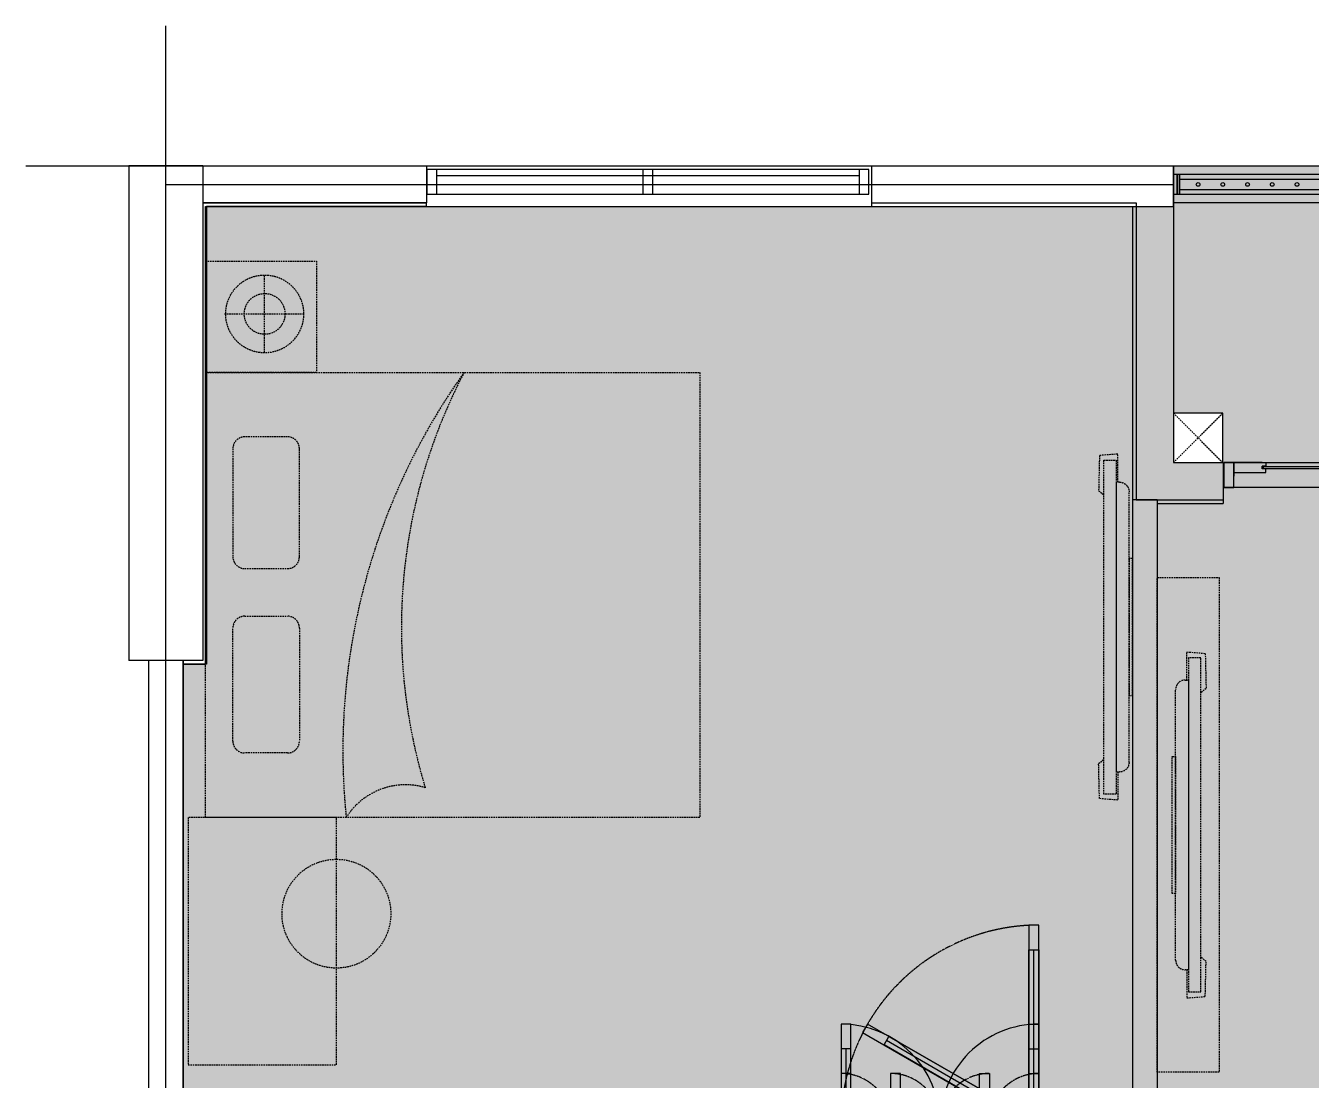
# Model space of a CAD drawing. Extents: x -523 to 13143, y -735 to 8898.
# Drawn here: x -523 to 4676, y 4634 to 8898 of the extents above; entities that cross this region are included whole.
import ezdxf

# ---------------------------------------------------------------- set-up
doc = ezdxf.new("R2010")
doc.units = 0
doc.linetypes.add('3PN_B$0$Z1_CH-TDH$0$CH-B1L', pattern=[0.375, 0.25, -0.125])
doc.linetypes.add('HIDDEN', pattern=[9.525, 6.35, -3.175])
doc.layers.get('0').update_dxf_attribs({"color": 231, "linetype": 'CONTINUOUS'})
doc.layers.get('DEFPOINTS').update_dxf_attribs({"color": 191, "linetype": 'CONTINUOUS'})
for name, color, linetype in [('A-AREA-SPACE', 130, 'CONTINUOUS'), ('A-AREA-WALL-CENTER', 210, 'CONTINUOUS'), ('A-CONC', 2, 'CONTINUOUS'), ('A-DOOR', 142, 'CONTINUOUS'), ('A-FNSH', 253, 'CONTINUOUS'), ('A-FURN', 251, 'CONTINUOUS'), ('A-GLAZ', 141, 'CONTINUOUS'), ('A-HIDD', 45, 'HIDDEN'), ('A-PATT', 252, 'CONTINUOUS'), ('A-RAIL', 153, 'CONTINUOUS'), ('A-WALL-INT', 31, 'CONTINUOUS')]:
    doc.layers.add(name, color=color, linetype=linetype)

# ---------------------------------------------------------------- blocks, each defined once
blk = doc.blocks.new('*U72')
at = {"layer": 'A-CONC', "linetype": 'CONTINUOUS'}
for p, q in [((193.4, 8331.1), (-106.6, 8331.1)), ((193.4, 6331.1), (-106.6, 6331.1))]:
    blk.add_line(p, q, dxfattribs=at)
at = {"layer": 'A-CONC'}
for p, q in [((-106.6, 8331.1), (-106.6, 6331.1)), ((193.4, 8331.1), (193.4, 6331.1))]:
    blk.add_line(p, q, dxfattribs=at)
blk = doc.blocks.new('*U73')
at = {"layer": 'A-AREA-WALL-CENTER', "linetype": 'CONTINUOUS'}
for p, q in [((193.4, 8331.1), (193.4, 8181.1)), ((1097.4, 8331.1), (1097.4, 8181.1))]:
    blk.add_line(p, q, dxfattribs=at)
at = {"layer": 'A-AREA-WALL-CENTER'}
for p, q in [((193.4, 8331.1), (1097.4, 8331.1)), ((193.4, 8181.1), (1097.4, 8181.1))]:
    blk.add_line(p, q, dxfattribs=at)
blk = doc.blocks.new('*U78')
at = {"layer": 'A-AREA-WALL-CENTER', "linetype": 'CONTINUOUS'}
for p, q in [((2897.4, 8331.1), (2897.4, 8181.1)), ((4319.6, 7131.1), (4319.6, 6981.1))]:
    blk.add_line(p, q, dxfattribs=at)
at = {"layer": 'A-AREA-WALL-CENTER'}
for p, q in [((2897.4, 8331.1), (4118.6, 8331.1)), ((4118.6, 8331.1), (4118.6, 7131.1)), ((2897.4, 8181.1), (3968.6, 8181.1)), ((3968.6, 8181.1), (3968.6, 6981.1)), ((4118.6, 7131.1), (4319.6, 7131.1)), ((3968.6, 6981.1), (4319.6, 6981.1))]:
    blk.add_line(p, q, dxfattribs=at)
blk = doc.blocks.new('*U81')
at = {"layer": 'A-WALL-INT', "linetype": 'CONTINUOUS'}
for p, q in [((4053.6, 6981.1), (3953.6, 6981.1)), ((3629.6, 4331.1), (3629.6, 4431.1))]:
    blk.add_line(p, q, dxfattribs=at)
at = {"layer": 'A-WALL-INT'}
for p, q in [((3953.6, 6981.1), (3953.6, 4431.1)), ((4053.6, 6981.1), (4053.6, 4331.1)), ((3953.6, 4431.1), (3629.6, 4431.1)), ((4053.6, 4331.1), (3629.6, 4331.1))]:
    blk.add_line(p, q, dxfattribs=at)
blk = doc.blocks.new('*U90')
at = {"layer": 'A-WALL-INT', "linetype": 'CONTINUOUS'}
for p, q in [((113.4, 6331.1), (-26.6, 6331.1)), ((113.4, 1831.1), (-26.6, 1831.1))]:
    blk.add_line(p, q, dxfattribs=at)
at = {"layer": 'A-WALL-INT'}
for p, q in [((-26.6, 6331.1), (-26.6, 1831.1)), ((113.4, 6331.1), (113.4, 1831.1))]:
    blk.add_line(p, q, dxfattribs=at)
blk = doc.blocks.new('*U101')
at = {"layer": 'A-FNSH'}
for p, q in [((1097.4, 8181.1), (193.4, 8181.1)), ((193.4, 8181.1), (193.4, 6331.1)), ((1097.4, 8166.1), (208.4, 8166.1)), ((208.4, 8166.1), (208.4, 6316.1)), ((193.4, 6331.1), (113.4, 6331.1)), ((208.4, 6316.1), (113.4, 6316.1))]:
    blk.add_line(p, q, dxfattribs=at)
at = {"layer": 'A-FNSH', "linetype": 'CONTINUOUS'}
for p, q in [((1097.4, 8166.1), (1097.4, 8181.1)), ((113.4, 6316.1), (113.4, 6331.1))]:
    blk.add_line(p, q, dxfattribs=at)
blk = doc.blocks.new('*U102')
at = {"layer": 'A-FNSH', "linetype": 'CONTINUOUS'}
for p, q in [((2897.4, 8181.1), (2897.4, 8166.1)), ((3968.6, 6981.1), (3953.6, 6981.1))]:
    blk.add_line(p, q, dxfattribs=at)
at = {"layer": 'A-FNSH'}
for p, q in [((2897.4, 8181.1), (3968.6, 8181.1)), ((2897.4, 8166.1), (3953.6, 8166.1)), ((3953.6, 8166.1), (3953.6, 6981.1)), ((3968.6, 8181.1), (3968.6, 6981.1))]:
    blk.add_line(p, q, dxfattribs=at)
blk = doc.blocks.new('*U103')
at = {"layer": 'A-FNSH', "linetype": 'CONTINUOUS'}
for p, q in [((4053.6, 6981.1), (4053.6, 6966.1)), ((4319.6, 6981.1), (4319.6, 6966.1))]:
    blk.add_line(p, q, dxfattribs=at)
at = {"layer": 'A-FNSH'}
for p, q in [((4053.6, 6981.1), (4319.6, 6981.1)), ((4053.6, 6966.1), (4319.6, 6966.1))]:
    blk.add_line(p, q, dxfattribs=at)
blk = doc.blocks.new('*U68')
for p, q in [((40, 75), (874, 75)), ((40, 75), (1748.1, 75)), ((914, 75), (1748.1, 75))]:
    blk.add_line(p, q)
for points in [[(0, 100), (40, 100), (40, 0), (0, 0)], [(0, 100), (1788.1, 100), (1788.1, 0), (0, 0)], [(874, 100), (914, 100), (914, 0), (874, 0)], [(1748.1, 100), (1788.1, 100), (1788.1, 0), (1748.1, 0)]]:
    blk.add_lwpolyline(points, close=True)
blk = doc.blocks.new('*U5')
at = {"color": 250}
blk.add_line((146.6, -32.7), (666.2, -332.7), dxfattribs=at)
for p, q in [((90, -100), (50, -100)), ((70, -100), (70, -100)), ((270, -100), (270, -100)), ((630, -100), (630, -100)), ((810, -100), (850, -100)), ((830, -100), (830, -100)), ((90, -300), (50, -300)), ((810, -300), (850, -300))]:
    blk.add_line(p, q)
at = {"color": 251}
for p, q in [((70, -100), (70, -300)), ((70, -100), (70, -700)), ((830, -100), (830, -300))]:
    blk.add_line(p, q, dxfattribs=at)
for points in [[(0, 130), (60, 130), (60, 40), (50, 40), (50, 0), (0, 0)], [(900, 130), (840, 130), (840, 40), (850, 40), (850, 0), (900, 0)], [(50, 0), (742.8, -400), (762.8, -365.4), (70, 34.6)], [(50, 0), (90, 0), (90, -400), (50, -400)], [(50, 0), (50, -800), (90, -800), (90, 0)], [(50, 0), (90, 0), (90, -200), (50, -200)], [(250, 0), (290, 0), (290, -200), (250, -200)], [(650, 0), (610, 0), (610, -200), (650, -200)], [(850, 0), (810, 0), (810, -400), (850, -400)], [(850, 0), (810, 0), (810, -200), (850, -200)], [(136.6, -50), (156.6, -15.4), (676.2, -315.4), (656.2, -350)], [(50, -100), (90, -100), (90, -700), (50, -700)], [(50, -100), (90, -100), (90, -100), (50, -100)], [(250, -100), (290, -100), (290, -100), (250, -100)], [(610, -100), (650, -100), (650, -100), (610, -100)], [(810, -100), (850, -100), (850, -100), (810, -100)]]:
    blk.add_lwpolyline(points, close=True)
for centre, start, end in [((50, 0), 270, 0), ((850, 0), 180, 270)]:
    blk.add_arc(centre, 400, start, end, dxfattribs=at)
at = {"color": 0, "linetype": '3PN_B$0$Z1_CH-TDH$0$CH-B1L'}
blk.add_arc((50, 0), 800, 270, 0, dxfattribs=at)
at = {"linetype": '3PN_B$0$Z1_CH-TDH$0$CH-B1L'}
for centre, start, end in [((50, 0), 270, 0), ((250, 0), 270, 0), ((650, 0), 180, 270), ((850, 0), 180, 270)]:
    blk.add_arc(centre, 200, start, end, dxfattribs=at)
at = {"color": 250, "linetype": '3PN_B$0$Z1_CH-TDH$0$CH-B1L'}
blk.add_arc((50, 0), 800, 324.9505, 0, dxfattribs=at)
blk = doc.blocks.new('250602-MB_CO_CAU_CÃN_HO_X1')
blk.add_circle((0, 0), 7.5)
blk = doc.blocks.new('*U61')
at = {"layer": 'A-RAIL'}
for points in [[(0, -10), (4374.8, -10), (4374.8, -160), (0, -160)], [(0, -125), (15, -125), (15, -45), (0, -45)], [(15, -125), (25, -125), (25, -45), (15, -45)], [(25, -45), (25, -125), (4349.8, -125), (4349.8, -45)], [(4359.8, -125), (4349.8, -125), (4349.8, -45), (4359.8, -45)], [(4374.8, -125), (4359.8, -125), (4359.8, -45), (4374.8, -45)], [(25, -65), (25, -105), (4349.8, -105), (4349.8, -65)]]:
    blk.add_lwpolyline(points, close=True, dxfattribs=at)
for p in [(100, -85), (200, -85), (300, -85), (400, -85), (500, -85), (600, -85), (700, -85), (800, -85), (900, -85), (1000, -85), (1100, -85), (1200, -85), (1300, -85), (1400, -85), (1500, -85), (1600, -85), (1700, -85), (1800, -85), (1900, -85), (2000, -85), (2100, -85), (2200, -85), (2300, -85), (2400, -85), (2500, -85), (2600, -85), (2700, -85), (2800, -85), (2900, -85), (3000, -85), (3100, -85), (3200, -85), (3300, -85), (3400, -85), (3500, -85), (3600, -85), (3700, -85), (3800, -85), (3900, -85), (4000, -85), (4100, -85), (4200, -85), (4300, -85)]:
    blk.add_blockref('250602-MB_CO_CAU_CÃN_HO_X1', p, dxfattribs=at)
blk = doc.blocks.new('*U21')
for p, q in [((1372.6, 60.5), (1372.6, 69.5)), ((577.6, 15.5), (577.6, 24.5))]:
    blk.add_line(p, q)
blk.add_lwpolyline([(419.4, 0), (2219.4, 0), (2219.4, 100), (419.4, 100)], close=True)
for points in [[(459.4, 54.5), (459.4, 0), (419.4, 0), (419.4, 100), (459.4, 100), (459.4, 0), (459.4, 0), (459.4, 54.5)], [(1384.4, 45), (1254.4, 45), (1254.4, 45), (1254.4, 45), (1254.4, 85), (1369.4, 85), (1376.4, 85), (1384.4, 85), (1384.4, 70), (1369.4, 70), (1369.4, 60), (1384.4, 60), (1384.4, 45)], [(1372.6, 60.5), (2061.4, 60.5), (2061.4, 69.5), (1372.6, 69.5)], [(2179.4, 45), (2179.4, 45), (2179.4, 85), (2064.9, 85), (2057.9, 85), (2049.9, 85), (2049.9, 70), (2064.9, 70), (2064.9, 60)], [(2064.9, 60), (2049.9, 60), (2049.9, 45), (2179.4, 45), (2179.4, 45), (2179.4, 45), (2179.4, 45)], [(2179.4, 54.5), (2179.4, 0), (2219.4, 0), (2219.4, 100), (2179.4, 100), (2179.4, 0), (2179.4, 0), (2179.4, 54.5)], [(574.4, 0), (459.4, 0), (459.4, 10), (459.4, 10), (459.4, 40), (574.4, 40), (581.4, 40), (589.4, 40), (589.4, 25), (574.4, 25), (574.4, 15)], [(574.4, 0), (581.4, 0), (589.4, 0), (589.4, 15), (574.4, 15)], [(577.6, 15.5), (1265.9, 15.5), (1265.9, 24.5), (577.6, 24.5)], [(1254.4, 0), (1384.4, 0), (1384.4, 0), (1384.4, 0), (1384.4, 40), (1269.4, 40), (1262.4, 40), (1254.4, 40), (1254.4, 25), (1269.4, 25), (1269.4, 15), (1254.4, 15), (1254.4, 0)]]:
    blk.add_lwpolyline(points)
blk = doc.blocks.new('S1_GIUONG_2000X1800')
at = {"linetype": 'HIDDEN'}
for p, q in [((332.5, 1539.1), (159.2, 1539.1)), ((111.4, 1491.3), (111.4, 1054.5)), ((380.4, 1054.5), (380.4, 1491.3)), ((159.2, 1006.7), (332.5, 1006.7)), ((159.2, 814), (332.5, 814)), ((111.4, 308.7), (111.4, 766.1)), ((380.4, 766.1), (380.4, 308.7)), ((332.5, 260.9), (159.2, 260.9))]:
    blk.add_line(p, q, dxfattribs=at)
blk.add_lwpolyline([(2000, 1800), (2000, 0), (0, 0), (0, 1800), (2000, 1800)], dxfattribs=at)
for centre, radius, start, end in [((3190.5, 268.7), 2634.4, 144.4608, 185.8547), ((3015.1, 768.5), 2222.2, 152.3435, 196.9556), ((159.2, 1491.3), 47.8, 90, 180), ((332.5, 1491.3), 47.8, 0, 90), ((159.2, 1054.5), 47.8, 180, 270), ((332.5, 1054.5), 47.8, 270, 0), ((159.2, 766.1), 47.8, 90, 180), ((332.5, 766.1), 47.8, 0, 90), ((159.2, 308.7), 47.8, 180, 270), ((332.5, 308.7), 47.8, 270, 0), ((808.7, -149.5), 281.8, 73.3332, 147.9618)]:
    blk.add_arc(centre, radius, start, end, dxfattribs=at)
blk = doc.blocks.new('S1_DONGIUONG2_I1')
at = {"linetype": 'HIDDEN'}
for p, q in [((239.8, 78.7), (239.8, 393.6)), ((77.6, 236.2), (392.4, 236.2))]:
    blk.add_line(p, q, dxfattribs=at)
blk.add_lwpolyline([(0, 450), (450, 450), (450, 0), (0, 0)], close=True, dxfattribs=at)
for radius in [157.4, 82.4]:
    blk.add_circle((239.8, 236.2), radius, dxfattribs=at)
blk = doc.blocks.new('S1_TV_I1')
at = {"linetype": 'HIDDEN'}
for points in [[(60, 1285.4), (60, 1399.2), (133.9, 1393.3), (137.3, 1251.1), (116.2, 1234.4)], [(60, 113.8), (60, 0), (133.9, 5.9), (137.3, 148.1), (116.2, 164.8)]]:
    blk.add_lwpolyline(points, dxfattribs=at)
for points in [[(66.2, 24.6), (116.2, 24.6), (116.2, 1374.6), (66.2, 1374.6)], [(0, 976.5), (14.2, 976.5), (14.2, 422.7), (0, 422.7)]]:
    blk.add_lwpolyline(points, close=True, dxfattribs=at)
blk.add_lwpolyline([(66.2, 113.8), (52.5, 113.8, -0.414214), (14.2, 152.2), (14.2, 1247, -0.414214), (52.5, 1285.4), (66.2, 1285.4)], format="xyb", close=True, dxfattribs=at)
blk = doc.blocks.new('S1_BANTRANGDIEM_I1')
at = {"linetype": 'HIDDEN'}
blk.add_lwpolyline([(0, 600), (0, 0), (1000, 0), (1000, 600)], close=True, dxfattribs=at)
blk.add_circle((388.9, 600), 220, dxfattribs=at)
blk = doc.blocks.new('S1_BANTV_I1')
at = {"linetype": 'HIDDEN'}
for points in [[(0, 0), (0, 2000), (250, 2000), (250, 0), (50, 0), (50, 0)], [(126.4, 325), (176.4, 325), (176.4, 1675), (126.4, 1675)], [(60.2, 1276.9), (74.3, 1276.9), (74.3, 723.1), (60.2, 723.1)]]:
    blk.add_lwpolyline(points, close=True, dxfattribs=at)
for points in [[(120.1, 1585.8), (120.1, 1699.6), (194, 1693.7), (197.4, 1551.5), (176.4, 1534.8)], [(120.1, 414.2), (120.1, 300.4), (194, 306.3), (197.4, 448.5), (176.4, 465.2)]]:
    blk.add_lwpolyline(points, dxfattribs=at)
blk.add_lwpolyline([(126.4, 414.2), (112.7, 414.2, -0.414214), (74.3, 452.6), (74.3, 1547.4, -0.414214), (112.7, 1585.8), (126.4, 1585.8)], format="xyb", close=True, dxfattribs=at)
blk = doc.blocks.new('*U114')
at = {"layer": 'A-PATT', "color": 254, "linetype": 'CONTINUOUS'}
for p, q in [((4118.6, 8166.1), (4118.6, 8331.1)), ((203.4, 7331.1), (203.4, 8166.1)), ((203.4, 7131.1), (203.4, 7331.1)), ((4118.6, 7331.1), (4118.6, 7131.1)), ((4318.6, 7131.1), (4318.6, 7331.1)), ((203.4, 6981.1), (203.4, 7131.1)), ((203.4, 6316.1), (203.4, 6981.1)), ((113.4, 4431.1), (113.4, 6316.1))]:
    blk.add_line(p, q, dxfattribs=at)
at = {"layer": 'A-PATT', "color": 254, "linetype": 'CONTINUOUS', "extrusion": (0, 0, -1)}
for points in [[(-4118.6, 8331.1), (-8493.4, 8166.1), (-4118.6, 8166.1)], [(-4118.6, 8331.1), (-8493.4, 8331.1), (-8493.4, 8166.1)], [(-203.4, 8166.1), (-8493.4, 7331.1), (-203.4, 7331.1)], [(-203.4, 8166.1), (-8493.4, 8166.1), (-8493.4, 7331.1)], [(-203.4, 7331.1), (-4118.6, 7131.1), (-203.4, 7131.1)], [(-203.4, 7331.1), (-4118.6, 7331.1), (-4118.6, 7131.1)], [(-4318.6, 7331.1), (-8293.4, 7131.1), (-4318.6, 7131.1)], [(-4318.6, 7331.1), (-8293.4, 7331.1), (-8293.4, 7131.1)], [(-203.4, 7131.1), (-8493.4, 6981.1), (-203.4, 6981.1)], [(-203.4, 7131.1), (-8493.4, 7131.1), (-8493.4, 6981.1)], [(-203.4, 6981.1), (-12378.4, 6316.1), (-203.4, 6316.1)], [(-203.4, 6981.1), (-12378.4, 6981.1), (-12378.4, 6316.1)], [(-113.4, 6316.1), (-12378.4, 4431.1), (-113.4, 4431.1)], [(-113.4, 6316.1), (-12378.4, 6316.1), (-12378.4, 4431.1)]]:
    blk.add_solid(points, dxfattribs=at)

msp = doc.modelspace()

# ---------------------------------------------------------------- linework, layer by layer
at = {"layer": 'A-AREA-SPACE'}
for points in [[(203.4, 8166.1), (4118.6, 8166.1), (4118.6, 8331.1), (8493.4, 8331.1)], [(8493.4, -28.9), (2578.5, -28.9), (2573.2, 1126.2), (2038, 1126.5), (2043.4, -3.9), (218.4, -3.9), (218.4, 1856.1), (138.4, 1856.1), (138.4, 2721.1), (113.4, 2721.1), (113.4, 6316.1), (203.4, 6316.1), (203.4, 8166.1)]]:
    msp.add_lwpolyline(points, dxfattribs=at)
msp.add_lwpolyline([(4118.6, 7131.1), (4318.6, 7131.1), (4318.6, 7331.1), (4118.6, 7331.1)], close=True, dxfattribs=at)
at = {"layer": 'A-AREA-WALL-CENTER'}
msp.add_lwpolyline([(43.4, 8256.1), (4118.6, 8256.1), (4118.6, 8331.1), (8493.4, 8331.1), (8493.4, 8256.1), (12468.4, 8256.1), (12468.4, 4431.1), (12543.4, 4431.1), (12543.4, 3371.1), (12543.4, 3371.1), (12468.4, 3371.1), (12468.4, -98.9), (43.4, -98.9)], close=True, dxfattribs=at)
at = {"layer": 'A-HIDD'}
for points in [[(4118.6, 7331.1), (4318.6, 7131.1)], [(4118.6, 7131.1), (4318.6, 7331.1)]]:
    msp.add_lwpolyline(points, dxfattribs=at)
at = {"layer": 'DEFPOINTS'}
for p, q in [((43.4, -735.5), (43.4, 8897.7)), ((-523.2, 8331.1), (13143.4, 8331.1))]:
    msp.add_line(p, q, dxfattribs=at)

# ---------------------------------------------------------------- block references
at = {"layer": 'A-DOOR', "rotation": 180}
msp.add_blockref('*U5', (3624.6, 4461.1), dxfattribs=at)
at = {"layer": 'A-FNSH'}
msp.add_blockref('*U61', (4118.6, 8341.1), dxfattribs=at)
at = {"layer": 'A-FURN'}
for name, p in [('S1_DONGIUONG2_I1', (203.4, 7496.1)), ('S1_GIUONG_2000X1800', (203.4, 5696.1)), ('S1_BANTV_I1', (4053.6, 4666.1))]:
    msp.add_blockref(name, p, dxfattribs=at)
at = {"layer": 'A-FURN', "xscale": -1}
msp.add_blockref('S1_TV_I1', (3953.6, 5766.5), dxfattribs=at)
at = {"layer": 'A-FURN', "linetype": 'HIDDEN', "rotation": 270}
msp.add_blockref('S1_BANTRANGDIEM_I1', (133.4, 5696.1), dxfattribs=at)
at = {"layer": 'A-GLAZ', "xscale": -1}
msp.add_blockref('*U68', (2887.4, 8216.1), dxfattribs=at)
at = {"layer": 'A-GLAZ', "xscale": -1, "rotation": 180}
msp.add_blockref('*U21', (3903.9, 7131.1), dxfattribs=at)
at = {"layer": 'A-HIDD'}
for name in ['*U72', '*U73', '*U78', '*U101', '*U102', '*U81', '*U103', '*U90']:
    msp.add_blockref(name, (0, 0), dxfattribs=at)
at = {"layer": 'A-PATT', "color": 254, "linetype": 'CONTINUOUS'}
msp.add_blockref('*U114', (0, 0), dxfattribs=at)

doc.saveas('drawing.dxf')
